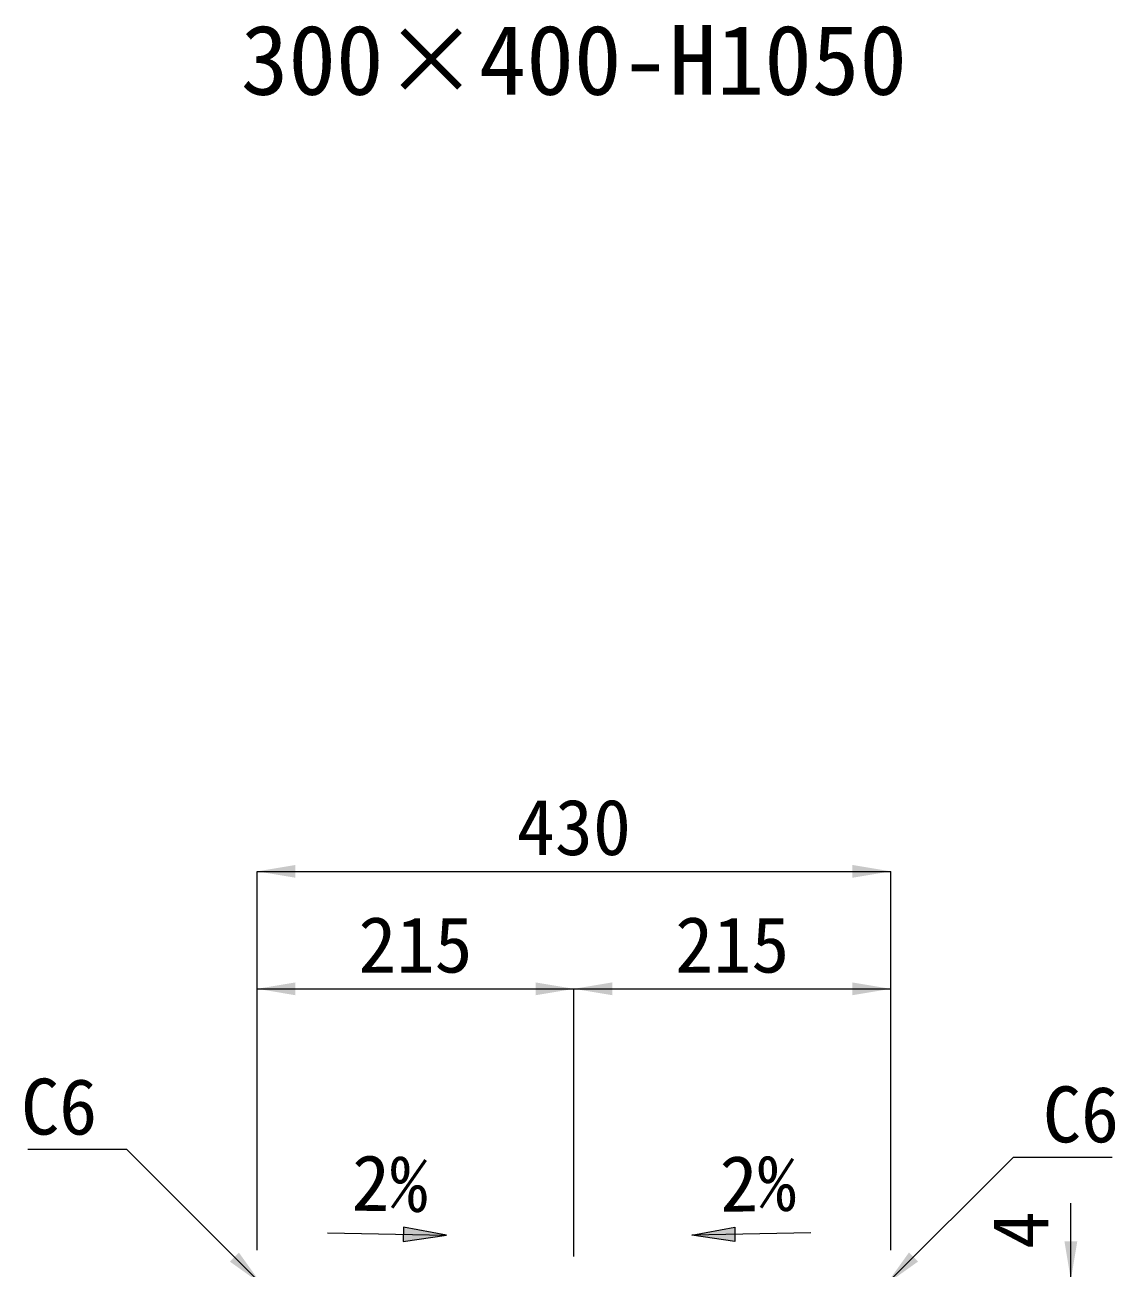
# Model space of a CAD drawing. Units: millimetres at full size, sheet at 1:40. Extents: x 69750 to 116230, y -28801 to 513.
# Drawn here: x 88710 to 89450, y -22427 to -21584 of the extents above; entities that cross this region are included whole.
import ezdxf
from ezdxf.enums import TextEntityAlignment as Align

# ---------------------------------------------------------------- set-up
doc = ezdxf.new("R2010")
doc.units = ezdxf.units.MM
doc.header["$LTSCALE"] = 40
doc.layers.add('寸法線', color=7, linetype='Continuous', lineweight=9)
doc.layers.add('引出線', color=4, linetype='Continuous', lineweight=9)
doc.layers.add('文字', color=7, linetype='Continuous')
doc.styles.add('ＭＳ ゴシック', font='')
doc.styles.get('ＭＳ ゴシック').set_extended_font_data('MS Gothic')

# ---------------------------------------------------------------- blocks, each defined once
blk = doc.blocks.new('filled_arrow')
at = {"color": 0, "linetype": 'Continuous', "lineweight": -2}
blk.add_solid([(7.5, 1.25), (0, 0), (7.5, -1.25)], dxfattribs=at)

msp = doc.modelspace()

# ---------------------------------------------------------------- hatches: boundary and pattern name
at = {"layer": '引出線'}
for points in [[(88966.66, -22399.42), (88966.47, -22409.17), (88995.81, -22404.88)], [(89191.42, -22399.42), (89191.62, -22409.17), (89162.28, -22404.88)]]:
    msp.add_hatch(color=256, dxfattribs=at).paths.add_polyline_path(points)

# ---------------------------------------------------------------- linework, layer by layer
at = {"layer": '寸法線'}
for p, q in [((88867.32, -22158.06), (89297.33, -22158.06)), ((88867.32, -22415.15), (88867.32, -22158.06)), ((89297.33, -22415.15), (89297.33, -22158.06)), ((88867.33, -22237.77), (89082.33, -22237.77)), ((88867.33, -22415.15), (88867.33, -22237.77)), ((89082.33, -22419.45), (89082.33, -22237.77)), ((89082.33, -22237.77), (89297.33, -22237.77)), ((89082.33, -22419.45), (89082.33, -22237.77)), ((89297.33, -22415.15), (89297.33, -22237.77)), ((89419.56, -22491.45), (89419.56, -22383.15))]:
    msp.add_line(p, q, dxfattribs=at)
at = {"layer": '引出線', "lineweight": 13}
for p, q in [((88915.07, -22403.27), (88995.81, -22404.88)), ((89243.01, -22403.27), (89162.27, -22404.88))]:
    msp.add_line(p, q, dxfattribs=at)
at = {"layer": '引出線'}
for points in [[(88870.33, -22438.21), (88778.83, -22346.71), (88711.72, -22346.71)], [(89294.33, -22438.21), (89380.57, -22351.97), (89447.68, -22351.97)]]:
    msp.add_lwpolyline(points, dxfattribs=at)
at = {"layer": '引出線', "lineweight": 13}
for points in [[(88966.66, -22399.42), (88966.47, -22409.17), (88995.81, -22404.88)], [(89191.42, -22399.42), (89191.62, -22409.17), (89162.28, -22404.88)]]:
    msp.add_lwpolyline(points, close=True, dxfattribs=at)

# ---------------------------------------------------------------- block references
at = {"layer": '寸法線', "xscale": 3.47, "yscale": 3.47}
for p in [(88867.32, -22158.06), (88867.33, -22237.77), (89082.33, -22237.77)]:
    msp.add_blockref('filled_arrow', p, dxfattribs=at)
for p, rotation in [((89297.33, -22158.06), 180), ((89082.33, -22237.77), 180), ((89297.33, -22237.77), 180), ((89419.56, -22435.15), 90)]:
    msp.add_blockref('filled_arrow', p, dxfattribs=dict(at, rotation=rotation))
at = {"layer": '引出線', "xscale": 3.47, "yscale": 3.47}
for p, rotation in [((88870.33, -22438.21), 135), ((89294.33, -22438.21), 45)]:
    msp.add_blockref('filled_arrow', p, dxfattribs=dict(at, rotation=rotation))

# ---------------------------------------------------------------- texts
at = {"layer": '寸法線', "style": 'ＭＳ ゴシック'}
for s, p in [('430', (89082.33, -22128.06)), ('215', (88974.83, -22207.77)), ('215', (89189.83, -22207.77))]:
    msp.add_text(s, height=37.98, dxfattribs=at).set_placement(p, align=Align.MIDDLE_CENTER)
msp.add_text('4', height=37.98, rotation=90, dxfattribs=at).set_placement((89385.21, -22401.47), align=Align.MIDDLE_CENTER)
at = {"layer": '引出線', "style": 'ＭＳ ゴシック'}
msp.add_text('C6', height=37.98, dxfattribs=at).set_placement((88758.83, -22298.71), align=Align.TOP_RIGHT)
msp.add_text('C6', height=37.98, dxfattribs=at).set_placement((89400.57, -22303.97), align=Align.TOP_LEFT)
for rotation, p in [(359, (88957.45, -22369.7)), (1, (89207.2, -22369.7))]:
    msp.add_text('2%', height=37.98, rotation=rotation, dxfattribs=at).set_placement(p, align=Align.MIDDLE_CENTER)
at = {"layer": '文字', "style": 'ＭＳ ゴシック'}
msp.add_text('300×400-H1050', height=47.47, dxfattribs=at).set_placement((89082.33, -21607.41), align=Align.MIDDLE_CENTER)

doc.saveas('drawing.dxf')
